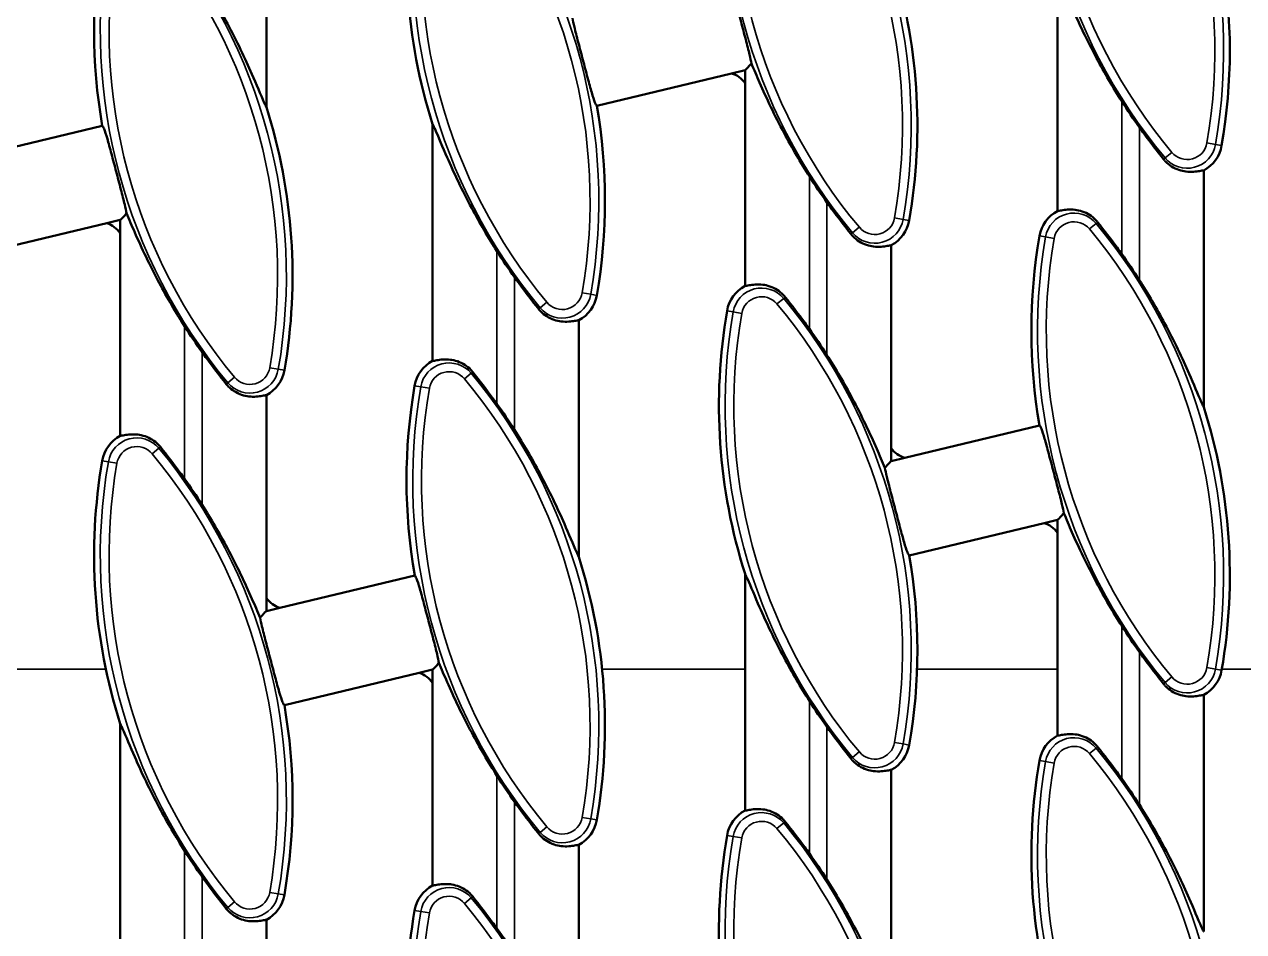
# Model space of a CAD drawing. Header units: millimetres. Extents: x 0 to 4362, y -130 to 2100.
# Drawn here: x 2596.8 to 2736.2, y 732.4 to 836.2 of the extents above; entities that cross this region are included whole.
import ezdxf

# ---------------------------------------------------------------- set-up
doc = ezdxf.new("R2010")
doc.units = ezdxf.units.MM
doc.header["$LTSCALE"] = 5
doc.layers.add('Sichtbar (ISO)', color=7, linetype='Continuous', lineweight=50)
doc.layers.add('Sichtbar schmal (ISO)', color=7, linetype='Continuous', lineweight=35)

msp = doc.modelspace()

# ---------------------------------------------------------------- linework, layer by layer
at = {"layer": 'Sichtbar (ISO)'}
for p, q in [((2624.45, 826.73), (2624.45, 853.797)), ((2714.878, 841.929), (2714.878, 814.862)), ((2679.164, 830.977), (2677.626, 830.607)), ((2679.164, 830.977), (2679.164, 829.486)), ((2677.626, 830.607), (2662.215, 826.909)), ((2679.164, 829.486), (2679.164, 806.29)), ((2590.274, 820.908), (2605.685, 824.607)), ((2643.45, 824.786), (2643.45, 797.719)), ((2731.593, 792.444), (2731.593, 819.511)), ((2606.197, 813.465), (2590.786, 809.766)), ((2607.736, 813.834), (2606.197, 813.465)), ((2607.736, 813.834), (2607.736, 812.343)), ((2607.736, 812.343), (2607.736, 789.148)), ((2695.878, 787.744), (2695.878, 810.94)), ((2660.164, 775.301), (2660.164, 802.368)), ((2624.45, 770.601), (2624.45, 793.797)), ((2697.417, 786.623), (2712.828, 790.321)), ((2695.878, 786.254), (2695.878, 787.744)), ((2695.878, 786.254), (2697.417, 786.623)), ((2713.34, 779.179), (2697.929, 775.48)), ((2714.878, 779.548), (2713.34, 779.179)), ((2714.878, 779.548), (2714.878, 778.057)), ((2714.878, 778.057), (2714.878, 754.862)), ((2625.988, 769.48), (2641.399, 773.179)), ((2679.164, 773.358), (2679.164, 746.29)), ((2624.45, 769.111), (2624.45, 770.601)), ((2624.45, 769.111), (2625.988, 769.48)), ((2643.45, 762.405), (2641.912, 762.036)), ((2643.45, 762.405), (2643.45, 760.915)), ((2641.912, 762.036), (2626.501, 758.337)), ((2643.45, 760.915), (2643.45, 737.719)), ((2731.593, 732.444), (2731.593, 759.511)), ((2607.736, 756.215), (2607.736, 729.148)), ((2695.878, 723.873), (2695.878, 750.94)), ((2660.164, 715.301), (2660.164, 742.368)), ((2624.45, 706.73), (2624.45, 733.797))]:
    msp.add_line(p, q, dxfattribs=at)
for centre, radius, start, end in [((2704.033, 844.038), 63.568, 170.18516, 197.6286), ((2668.319, 835.466), 63.568, 170.18516, 189.83578), ((2635.296, 824.621), 63.568, 350.18516, 17.6286), ((2671.01, 833.193), 63.568, 350.18516, 9.83578), ((2563.867, 807.478), 63.568, 350.18516, 17.6286), ((2599.581, 816.05), 63.568, 350.18516, 9.83578), ((2775.461, 861.18), 63.043, 212.39092, 215.6676), ((2729.706, 823.038), 4, 298.14254, 350.18516), ((2739.747, 852.609), 63.043, 212.39092, 215.6676), ((2716.765, 811.335), 4, 118.14254, 170.18516), ((2693.992, 814.467), 4, 298.14254, 350.18516), ((2775.461, 801.18), 63.568, 170.18516, 189.83578), ((2704.033, 844.038), 63.043, 212.39092, 215.6676), ((2671.01, 773.193), 63.043, 32.39092, 35.6676), ((2681.051, 802.763), 4, 118.14254, 170.18516), ((2658.278, 805.896), 4, 298.14254, 350.18516), ((2739.747, 792.609), 63.568, 170.18516, 197.6286), ((2668.319, 835.466), 63.043, 212.39092, 215.6676), ((2635.296, 764.621), 63.043, 32.39092, 35.6676), ((2645.337, 794.192), 4, 118.14254, 170.18516), ((2622.563, 797.324), 4, 298.14254, 350.18516), ((2704.033, 784.038), 63.568, 170.18516, 189.83578), ((2599.581, 756.05), 63.043, 32.39092, 35.6676), ((2671.01, 773.193), 63.568, 350.18516, 17.6286), ((2609.622, 785.62), 4, 118.14254, 170.18516), ((2668.319, 775.466), 63.568, 170.18516, 197.6286), ((2563.867, 747.478), 63.043, 32.39092, 35.6676), ((2599.581, 756.05), 63.568, 350.18516, 17.6286), ((2635.296, 764.621), 63.568, 350.18516, 9.83578), ((2775.461, 801.18), 63.043, 212.39092, 215.6676), ((2729.706, 763.038), 4, 298.14254, 350.18516), ((2563.867, 747.478), 63.568, 350.18516, 9.83578), ((2739.747, 792.609), 63.043, 212.39092, 215.6676), ((2716.765, 751.335), 4, 118.14254, 170.18516), ((2693.992, 754.467), 4, 298.14254, 350.18516), ((2775.461, 741.18), 63.568, 170.18516, 197.6286), ((2704.033, 784.038), 63.043, 212.39092, 215.6676), ((2671.01, 713.193), 63.043, 32.39092, 35.6676), ((2681.051, 742.763), 4, 118.14254, 170.18516), ((2658.278, 745.896), 4, 298.14254, 350.18516), ((2739.747, 732.609), 63.568, 170.18516, 197.6286), ((2668.319, 775.466), 63.043, 212.39092, 215.6676), ((2635.296, 704.621), 63.043, 32.39092, 35.6676), ((2645.337, 734.192), 4, 118.14254, 170.18516), ((2622.563, 737.324), 4, 298.14254, 350.18516), ((2704.033, 724.038), 63.568, 170.18516, 197.6286), ((2599.581, 696.05), 63.043, 32.39092, 35.6676)]:
    msp.add_arc(centre, radius, start, end, dxfattribs=at)
for centre, major_axis in [((2676.713, 827.74), (1.864, 2.364)), ((2605.284, 810.597), (1.864, 2.364)), ((2698.33, 789.49), (-1.864, -2.364)), ((2712.427, 776.311), (1.864, 2.364)), ((2626.902, 772.347), (-1.864, -2.364)), ((2640.998, 759.169), (1.864, 2.364))]:
    msp.add_ellipse(centre, major_axis=major_axis, ratio=0.9964365, start_param=5.9978889, end_param=6.643578, dxfattribs=at)
for points, knots in [([(2722.227, 827.409), (2721.237, 828.969), (2720.247, 830.656), (2718.268, 834.351), (2717.313, 836.365), (2716.045, 839.251), (2715.515, 840.548), (2715.067, 841.555), (2714.977, 841.748), (2714.896, 841.898), (2714.887, 841.914), (2714.878, 841.929)], [5.0571531, 5.0571531, 5.0571531, 5.0571531, 5.5983494, 5.5983494, 6.239433, 6.239433, 6.6427143, 6.6427143, 6.7428645, 6.7428645, 6.7559465, 6.7559465, 6.7559465, 6.7559465]), ([(2617.101, 841.25), (2618.091, 839.69), (2619.081, 838.003), (2621.061, 834.308), (2622.016, 832.294), (2623.283, 829.408), (2623.814, 828.111), (2624.261, 827.104), (2624.351, 826.911), (2624.432, 826.761), (2624.441, 826.745), (2624.45, 826.73)], [5.0571531, 5.0571531, 5.0571531, 5.0571531, 5.5983494, 5.5983494, 6.239433, 6.239433, 6.6427143, 6.6427143, 6.7428645, 6.7428645, 6.7559465, 6.7559465, 6.7559465, 6.7559465]), ([(2677.113, 841.75), (2677.168, 841.712), (2677.239, 841.59), (2677.429, 841.121), (2677.559, 840.717), (2677.832, 839.781), (2677.994, 839.187), (2678.342, 837.883), (2678.528, 837.174), (2678.879, 835.845), (2679.067, 835.136), (2679.408, 833.828), (2679.561, 833.23), (2679.765, 832.367), (2679.841, 832.018), (2679.885, 831.75)], [1.7192522, 1.7192522, 1.7192522, 1.7192522, 1.8793137, 1.8793137, 2.0858771, 2.0858771, 2.2920372, 2.2920372, 2.4981973, 2.4981973, 2.7044361, 2.7044361, 2.910675, 2.910675, 3.0785664, 3.0785664, 3.0785664, 3.0785664]), ([(2662.215, 826.909), (2662.16, 826.947), (2662.09, 827.069), (2661.899, 827.538), (2661.77, 827.942), (2661.497, 828.878), (2661.335, 829.472), (2660.987, 830.776), (2660.8, 831.484), (2660.449, 832.814), (2660.262, 833.523), (2659.92, 834.831), (2659.768, 835.429), (2659.563, 836.292), (2659.488, 836.641), (2659.443, 836.909)], [0.0465019, 0.0465019, 0.0465019, 0.0465019, 0.2065634, 0.2065634, 0.4131269, 0.4131269, 0.619287, 0.619287, 0.825447, 0.825447, 1.0316859, 1.0316859, 1.2379247, 1.2379247, 1.4058161, 1.4058161, 1.4058161, 1.4058161]), ([(2679.885, 831.75), (2679.861, 831.72), (2679.837, 831.691), (2679.582, 831.381), (2679.367, 831.143), (2679.202, 831.005), (2679.182, 830.989), (2679.164, 830.977)], [0.7002353, 0.7002353, 0.7002353, 0.7002353, 0.71793965, 0.71793965, 0.89397869, 0.89397869, 0.92025014, 0.92025014, 0.92025014, 0.92025014]), ([(2686.513, 818.837), (2685.523, 820.397), (2684.533, 822.085), (2682.553, 825.78), (2681.599, 827.793), (2680.508, 830.278), (2680.175, 831.063), (2679.885, 831.75)], [5.0571531, 5.0571531, 5.0571531, 5.0571531, 5.5983494, 5.5983494, 6.239433, 6.239433, 6.4973987, 6.4973987, 6.4973987, 6.4973987]), ([(2605.685, 824.607), (2605.74, 824.569), (2605.81, 824.447), (2606.001, 823.978), (2606.13, 823.574), (2606.403, 822.638), (2606.565, 822.044), (2606.913, 820.74), (2607.1, 820.032), (2607.451, 818.702), (2607.638, 817.993), (2607.979, 816.685), (2608.132, 816.087), (2608.337, 815.224), (2608.412, 814.875), (2608.456, 814.607)], [1.7192522, 1.7192522, 1.7192522, 1.7192522, 1.8793137, 1.8793137, 2.0858771, 2.0858771, 2.2920372, 2.2920372, 2.4981973, 2.4981973, 2.7044361, 2.7044361, 2.910675, 2.910675, 3.0785664, 3.0785664, 3.0785664, 3.0785664]), ([(2650.798, 810.266), (2649.809, 811.826), (2648.819, 813.513), (2646.839, 817.208), (2645.884, 819.222), (2644.617, 822.108), (2644.086, 823.405), (2643.639, 824.412), (2643.549, 824.605), (2643.468, 824.755), (2643.459, 824.771), (2643.45, 824.786)], [5.0571531, 5.0571531, 5.0571531, 5.0571531, 5.5983494, 5.5983494, 6.239433, 6.239433, 6.6427143, 6.6427143, 6.7428645, 6.7428645, 6.7559465, 6.7559465, 6.7559465, 6.7559465]), ([(2727.002, 820.784), (2726.235, 821.744), (2725.469, 822.744), (2724.596, 823.934), (2724.421, 824.176), (2724.244, 824.421)], [1.09829535, 1.09829535, 1.09829535, 1.09829535, 1.45268918, 1.45268918, 1.54121651, 1.54121651, 1.54121651, 1.54121651]), ([(2731.593, 819.511), (2731.488, 819.506), (2731.327, 819.473), (2730.737, 819.369), (2730.192, 819.293), (2729.326, 819.403), (2729.046, 819.46), (2728.473, 819.655), (2728.179, 819.794), (2727.688, 820.108), (2727.447, 820.299), (2727.15, 820.606), (2727.074, 820.693), (2727.002, 820.784)], [2.82851537, 2.82851537, 2.82851537, 2.82851537, 2.9796104, 2.9796104, 3.24690309, 3.24690309, 3.34987153, 3.34987153, 3.45283997, 3.45283997, 3.54324006, 3.54324006, 3.57659228, 3.57659228, 3.57659228, 3.57659228]), ([(2691.287, 812.212), (2690.521, 813.173), (2689.755, 814.173), (2688.882, 815.362), (2688.706, 815.604), (2688.53, 815.85)], [1.09829535, 1.09829535, 1.09829535, 1.09829535, 1.45268918, 1.45268918, 1.54121651, 1.54121651, 1.54121651, 1.54121651]), ([(2608.456, 814.607), (2608.432, 814.577), (2608.409, 814.548), (2608.154, 814.238), (2607.939, 814), (2607.774, 813.862), (2607.754, 813.847), (2607.736, 813.834)], [0.7002353, 0.7002353, 0.7002353, 0.7002353, 0.71793965, 0.71793965, 0.89397869, 0.89397869, 0.92025014, 0.92025014, 0.92025014, 0.92025014]), ([(2615.084, 801.694), (2614.094, 803.254), (2613.105, 804.942), (2611.125, 808.637), (2610.17, 810.651), (2609.079, 813.135), (2608.747, 813.92), (2608.456, 814.607)], [5.0571531, 5.0571531, 5.0571531, 5.0571531, 5.5983494, 5.5983494, 6.239433, 6.239433, 6.4973987, 6.4973987, 6.4973987, 6.4973987]), ([(2714.878, 814.862), (2714.983, 814.867), (2715.144, 814.9), (2715.734, 815.004), (2716.279, 815.08), (2717.146, 814.971), (2717.425, 814.913), (2717.999, 814.718), (2718.292, 814.579), (2718.783, 814.265), (2719.025, 814.075), (2719.321, 813.767), (2719.398, 813.68), (2719.47, 813.589)], [2.82851537, 2.82851537, 2.82851537, 2.82851537, 2.9796104, 2.9796104, 3.24690309, 3.24690309, 3.34987153, 3.34987153, 3.45283997, 3.45283997, 3.54324006, 3.54324006, 3.57659228, 3.57659228, 3.57659228, 3.57659228]), ([(2719.47, 813.589), (2720.236, 812.629), (2721.002, 811.629), (2721.875, 810.439), (2722.051, 810.198), (2722.227, 809.952)], [1.09829535, 1.09829535, 1.09829535, 1.09829535, 1.45268918, 1.45268918, 1.54121651, 1.54121651, 1.54121651, 1.54121651]), ([(2695.878, 810.94), (2695.774, 810.935), (2695.613, 810.902), (2695.023, 810.798), (2694.478, 810.722), (2693.611, 810.831), (2693.332, 810.889), (2692.758, 811.084), (2692.465, 811.223), (2691.974, 811.536), (2691.732, 811.727), (2691.436, 812.035), (2691.359, 812.122), (2691.287, 812.212)], [2.82851537, 2.82851537, 2.82851537, 2.82851537, 2.9796104, 2.9796104, 3.24690309, 3.24690309, 3.34987153, 3.34987153, 3.45283997, 3.45283997, 3.54324006, 3.54324006, 3.57659228, 3.57659228, 3.57659228, 3.57659228]), ([(2655.573, 803.641), (2654.807, 804.601), (2654.04, 805.602), (2653.168, 806.791), (2652.992, 807.033), (2652.816, 807.278)], [1.09829535, 1.09829535, 1.09829535, 1.09829535, 1.45268918, 1.45268918, 1.54121651, 1.54121651, 1.54121651, 1.54121651]), ([(2679.164, 806.29), (2679.269, 806.295), (2679.43, 806.328), (2680.02, 806.432), (2680.565, 806.508), (2681.431, 806.399), (2681.711, 806.342), (2682.284, 806.147), (2682.578, 806.007), (2683.069, 805.694), (2683.31, 805.503), (2683.607, 805.196), (2683.683, 805.108), (2683.755, 805.018)], [2.82851537, 2.82851537, 2.82851537, 2.82851537, 2.9796104, 2.9796104, 3.24690309, 3.24690309, 3.34987153, 3.34987153, 3.45283997, 3.45283997, 3.54324006, 3.54324006, 3.57659228, 3.57659228, 3.57659228, 3.57659228]), ([(2724.244, 806.965), (2725.234, 805.405), (2726.224, 803.717), (2728.204, 800.022), (2729.158, 798.008), (2730.426, 795.122), (2730.957, 793.825), (2731.404, 792.818), (2731.494, 792.625), (2731.575, 792.475), (2731.584, 792.459), (2731.593, 792.444)], [5.0571531, 5.0571531, 5.0571531, 5.0571531, 5.5983494, 5.5983494, 6.239433, 6.239433, 6.6427143, 6.6427143, 6.7428645, 6.7428645, 6.7559465, 6.7559465, 6.7559465, 6.7559465]), ([(2683.755, 805.018), (2684.522, 804.057), (2685.288, 803.057), (2686.161, 801.868), (2686.336, 801.626), (2686.513, 801.381)], [1.09829535, 1.09829535, 1.09829535, 1.09829535, 1.45268918, 1.45268918, 1.54121651, 1.54121651, 1.54121651, 1.54121651]), ([(2660.164, 802.368), (2660.06, 802.363), (2659.899, 802.331), (2659.309, 802.227), (2658.763, 802.15), (2657.897, 802.26), (2657.618, 802.317), (2657.044, 802.512), (2656.751, 802.651), (2656.26, 802.965), (2656.018, 803.156), (2655.722, 803.463), (2655.645, 803.551), (2655.573, 803.641)], [2.82851537, 2.82851537, 2.82851537, 2.82851537, 2.9796104, 2.9796104, 3.24690309, 3.24690309, 3.34987153, 3.34987153, 3.45283997, 3.45283997, 3.54324006, 3.54324006, 3.57659228, 3.57659228, 3.57659228, 3.57659228]), ([(2619.859, 795.07), (2619.093, 796.03), (2618.326, 797.03), (2617.453, 798.219), (2617.278, 798.461), (2617.101, 798.707)], [1.09829535, 1.09829535, 1.09829535, 1.09829535, 1.45268918, 1.45268918, 1.54121651, 1.54121651, 1.54121651, 1.54121651]), ([(2643.45, 797.719), (2643.555, 797.724), (2643.716, 797.757), (2644.305, 797.861), (2644.851, 797.937), (2645.717, 797.828), (2645.997, 797.77), (2646.57, 797.575), (2646.863, 797.436), (2647.355, 797.123), (2647.596, 796.932), (2647.892, 796.624), (2647.969, 796.537), (2648.041, 796.446)], [2.82851537, 2.82851537, 2.82851537, 2.82851537, 2.9796104, 2.9796104, 3.24690309, 3.24690309, 3.34987153, 3.34987153, 3.45283997, 3.45283997, 3.54324006, 3.54324006, 3.57659228, 3.57659228, 3.57659228, 3.57659228]), ([(2688.53, 798.393), (2689.52, 796.833), (2690.51, 795.146), (2692.489, 791.45), (2693.444, 789.437), (2694.535, 786.952), (2694.868, 786.167), (2695.158, 785.48)], [5.0571531, 5.0571531, 5.0571531, 5.0571531, 5.5983494, 5.5983494, 6.239433, 6.239433, 6.4973987, 6.4973987, 6.4973987, 6.4973987]), ([(2648.041, 796.446), (2648.807, 795.486), (2649.574, 794.486), (2650.447, 793.297), (2650.622, 793.055), (2650.798, 792.809)], [1.09829535, 1.09829535, 1.09829535, 1.09829535, 1.45268918, 1.45268918, 1.54121651, 1.54121651, 1.54121651, 1.54121651]), ([(2624.45, 793.797), (2624.345, 793.792), (2624.184, 793.759), (2623.595, 793.655), (2623.049, 793.579), (2622.183, 793.688), (2621.903, 793.746), (2621.33, 793.941), (2621.036, 794.08), (2620.545, 794.393), (2620.304, 794.584), (2620.007, 794.892), (2619.931, 794.979), (2619.859, 795.07)], [2.82851537, 2.82851537, 2.82851537, 2.82851537, 2.9796104, 2.9796104, 3.24690309, 3.24690309, 3.34987153, 3.34987153, 3.45283997, 3.45283997, 3.54324006, 3.54324006, 3.57659228, 3.57659228, 3.57659228, 3.57659228]), ([(2712.828, 790.321), (2712.883, 790.284), (2712.953, 790.161), (2713.144, 789.693), (2713.273, 789.289), (2713.546, 788.352), (2713.708, 787.758), (2714.056, 786.455), (2714.243, 785.746), (2714.593, 784.417), (2714.781, 783.707), (2715.122, 782.4), (2715.275, 781.801), (2715.479, 780.938), (2715.555, 780.589), (2715.599, 780.321)], [1.7192522, 1.7192522, 1.7192522, 1.7192522, 1.8793137, 1.8793137, 2.0858771, 2.0858771, 2.2920372, 2.2920372, 2.4981973, 2.4981973, 2.7044361, 2.7044361, 2.910675, 2.910675, 3.0785664, 3.0785664, 3.0785664, 3.0785664]), ([(2607.736, 789.148), (2607.84, 789.153), (2608.001, 789.185), (2608.591, 789.289), (2609.137, 789.366), (2610.003, 789.256), (2610.282, 789.199), (2610.856, 789.004), (2611.149, 788.865), (2611.64, 788.551), (2611.882, 788.36), (2612.178, 788.053), (2612.255, 787.965), (2612.327, 787.875)], [2.82851537, 2.82851537, 2.82851537, 2.82851537, 2.9796104, 2.9796104, 3.24690309, 3.24690309, 3.34987153, 3.34987153, 3.45283997, 3.45283997, 3.54324006, 3.54324006, 3.57659228, 3.57659228, 3.57659228, 3.57659228]), ([(2652.816, 789.822), (2653.805, 788.262), (2654.795, 786.574), (2656.775, 782.879), (2657.73, 780.865), (2658.997, 777.979), (2659.528, 776.682), (2659.976, 775.675), (2660.065, 775.482), (2660.146, 775.333), (2660.155, 775.316), (2660.164, 775.301)], [5.0571531, 5.0571531, 5.0571531, 5.0571531, 5.5983494, 5.5983494, 6.239433, 6.239433, 6.6427143, 6.6427143, 6.7428645, 6.7428645, 6.7559465, 6.7559465, 6.7559465, 6.7559465]), ([(2612.327, 787.875), (2613.093, 786.915), (2613.86, 785.914), (2614.732, 784.725), (2614.908, 784.483), (2615.084, 784.238)], [1.09829535, 1.09829535, 1.09829535, 1.09829535, 1.45268918, 1.45268918, 1.54121651, 1.54121651, 1.54121651, 1.54121651]), ([(2695.158, 785.48), (2695.208, 785.543), (2695.258, 785.603), (2695.463, 785.849), (2695.603, 786.003), (2695.778, 786.174), (2695.833, 786.222), (2695.878, 786.254)], [2.43795424, 2.43795424, 2.43795424, 2.43795424, 2.47356168, 2.47356168, 2.59214538, 2.59214538, 2.65998112, 2.65998112, 2.65998112, 2.65998112]), ([(2697.929, 775.48), (2697.874, 775.518), (2697.804, 775.64), (2697.613, 776.109), (2697.484, 776.513), (2697.211, 777.449), (2697.049, 778.044), (2696.701, 779.347), (2696.514, 780.056), (2696.164, 781.385), (2695.976, 782.094), (2695.635, 783.402), (2695.482, 784.001), (2695.278, 784.863), (2695.202, 785.213), (2695.158, 785.48)], [0.0465019, 0.0465019, 0.0465019, 0.0465019, 0.2065634, 0.2065634, 0.4131269, 0.4131269, 0.619287, 0.619287, 0.825447, 0.825447, 1.0316859, 1.0316859, 1.2379247, 1.2379247, 1.4058161, 1.4058161, 1.4058161, 1.4058161]), ([(2617.101, 781.25), (2618.091, 779.69), (2619.081, 778.003), (2621.061, 774.308), (2622.016, 772.294), (2623.107, 769.809), (2623.439, 769.024), (2623.729, 768.337)], [5.0571531, 5.0571531, 5.0571531, 5.0571531, 5.5983494, 5.5983494, 6.239433, 6.239433, 6.4973987, 6.4973987, 6.4973987, 6.4973987]), ([(2715.599, 780.321), (2715.575, 780.292), (2715.552, 780.262), (2715.297, 779.952), (2715.081, 779.714), (2714.917, 779.576), (2714.897, 779.561), (2714.878, 779.548)], [0.7002353, 0.7002353, 0.7002353, 0.7002353, 0.71793965, 0.71793965, 0.89397869, 0.89397869, 0.92025014, 0.92025014, 0.92025014, 0.92025014]), ([(2722.227, 767.409), (2721.237, 768.969), (2720.247, 770.656), (2718.268, 774.351), (2717.313, 776.365), (2716.222, 778.849), (2715.889, 779.634), (2715.599, 780.321)], [5.0571531, 5.0571531, 5.0571531, 5.0571531, 5.5983494, 5.5983494, 6.239433, 6.239433, 6.4973987, 6.4973987, 6.4973987, 6.4973987]), ([(2641.399, 773.179), (2641.454, 773.141), (2641.524, 773.018), (2641.715, 772.55), (2641.844, 772.146), (2642.117, 771.209), (2642.279, 770.615), (2642.627, 769.312), (2642.814, 768.603), (2643.165, 767.274), (2643.352, 766.564), (2643.694, 765.257), (2643.847, 764.658), (2644.051, 763.796), (2644.126, 763.446), (2644.171, 763.178)], [1.7192522, 1.7192522, 1.7192522, 1.7192522, 1.8793137, 1.8793137, 2.0858771, 2.0858771, 2.2920372, 2.2920372, 2.4981973, 2.4981973, 2.7044361, 2.7044361, 2.910675, 2.910675, 3.0785664, 3.0785664, 3.0785664, 3.0785664]), ([(2686.513, 758.837), (2685.523, 760.397), (2684.533, 762.085), (2682.553, 765.78), (2681.599, 767.793), (2680.331, 770.68), (2679.8, 771.977), (2679.353, 772.984), (2679.263, 773.177), (2679.182, 773.326), (2679.173, 773.342), (2679.164, 773.358)], [5.0571531, 5.0571531, 5.0571531, 5.0571531, 5.5983494, 5.5983494, 6.239433, 6.239433, 6.6427143, 6.6427143, 6.7428645, 6.7428645, 6.7559465, 6.7559465, 6.7559465, 6.7559465]), ([(2623.729, 768.337), (2623.78, 768.4), (2623.829, 768.46), (2624.035, 768.706), (2624.174, 768.86), (2624.35, 769.032), (2624.405, 769.079), (2624.45, 769.111)], [2.43795424, 2.43795424, 2.43795424, 2.43795424, 2.47356168, 2.47356168, 2.59214538, 2.59214538, 2.65998112, 2.65998112, 2.65998112, 2.65998112]), ([(2626.501, 758.337), (2626.446, 758.375), (2626.375, 758.498), (2626.185, 758.966), (2626.055, 759.37), (2625.782, 760.307), (2625.62, 760.901), (2625.272, 762.204), (2625.086, 762.913), (2624.735, 764.242), (2624.547, 764.952), (2624.206, 766.259), (2624.053, 766.858), (2623.849, 767.72), (2623.774, 768.07), (2623.729, 768.337)], [0.0465019, 0.0465019, 0.0465019, 0.0465019, 0.2065634, 0.2065634, 0.4131269, 0.4131269, 0.619287, 0.619287, 0.825447, 0.825447, 1.0316859, 1.0316859, 1.2379247, 1.2379247, 1.4058161, 1.4058161, 1.4058161, 1.4058161]), ([(2727.002, 760.784), (2726.235, 761.744), (2725.469, 762.744), (2724.596, 763.934), (2724.421, 764.176), (2724.244, 764.421)], [1.09829535, 1.09829535, 1.09829535, 1.09829535, 1.45268918, 1.45268918, 1.54121651, 1.54121651, 1.54121651, 1.54121651]), ([(2644.171, 763.178), (2644.147, 763.149), (2644.123, 763.12), (2643.868, 762.81), (2643.653, 762.571), (2643.488, 762.433), (2643.468, 762.418), (2643.45, 762.405)], [0.7002353, 0.7002353, 0.7002353, 0.7002353, 0.71793965, 0.71793965, 0.89397869, 0.89397869, 0.92025014, 0.92025014, 0.92025014, 0.92025014]), ([(2650.798, 750.266), (2649.809, 751.826), (2648.819, 753.513), (2646.839, 757.208), (2645.884, 759.222), (2644.793, 761.707), (2644.461, 762.491), (2644.171, 763.178)], [5.0571531, 5.0571531, 5.0571531, 5.0571531, 5.5983494, 5.5983494, 6.239433, 6.239433, 6.4973987, 6.4973987, 6.4973987, 6.4973987]), ([(2731.593, 759.511), (2731.488, 759.506), (2731.327, 759.473), (2730.737, 759.369), (2730.192, 759.293), (2729.326, 759.403), (2729.046, 759.46), (2728.473, 759.655), (2728.179, 759.794), (2727.688, 760.108), (2727.447, 760.299), (2727.15, 760.606), (2727.074, 760.693), (2727.002, 760.784)], [2.82851537, 2.82851537, 2.82851537, 2.82851537, 2.9796104, 2.9796104, 3.24690309, 3.24690309, 3.34987153, 3.34987153, 3.45283997, 3.45283997, 3.54324006, 3.54324006, 3.57659228, 3.57659228, 3.57659228, 3.57659228]), ([(2615.084, 741.694), (2614.094, 743.254), (2613.105, 744.942), (2611.125, 748.637), (2610.17, 750.651), (2608.903, 753.537), (2608.372, 754.834), (2607.924, 755.841), (2607.835, 756.034), (2607.753, 756.183), (2607.744, 756.2), (2607.736, 756.215)], [5.0571531, 5.0571531, 5.0571531, 5.0571531, 5.5983494, 5.5983494, 6.239433, 6.239433, 6.6427143, 6.6427143, 6.7428645, 6.7428645, 6.7559465, 6.7559465, 6.7559465, 6.7559465]), ([(2691.287, 752.212), (2690.521, 753.173), (2689.755, 754.173), (2688.882, 755.362), (2688.706, 755.604), (2688.53, 755.85)], [1.09829535, 1.09829535, 1.09829535, 1.09829535, 1.45268918, 1.45268918, 1.54121651, 1.54121651, 1.54121651, 1.54121651]), ([(2714.878, 754.862), (2714.983, 754.867), (2715.144, 754.9), (2715.734, 755.004), (2716.279, 755.08), (2717.146, 754.971), (2717.425, 754.913), (2717.999, 754.718), (2718.292, 754.579), (2718.783, 754.265), (2719.025, 754.075), (2719.321, 753.767), (2719.398, 753.68), (2719.47, 753.589)], [2.82851537, 2.82851537, 2.82851537, 2.82851537, 2.9796104, 2.9796104, 3.24690309, 3.24690309, 3.34987153, 3.34987153, 3.45283997, 3.45283997, 3.54324006, 3.54324006, 3.57659228, 3.57659228, 3.57659228, 3.57659228]), ([(2719.47, 753.589), (2720.236, 752.629), (2721.002, 751.629), (2721.875, 750.439), (2722.051, 750.198), (2722.227, 749.952)], [1.09829535, 1.09829535, 1.09829535, 1.09829535, 1.45268918, 1.45268918, 1.54121651, 1.54121651, 1.54121651, 1.54121651]), ([(2695.878, 750.94), (2695.774, 750.935), (2695.613, 750.902), (2695.023, 750.798), (2694.478, 750.722), (2693.611, 750.831), (2693.332, 750.889), (2692.758, 751.084), (2692.465, 751.223), (2691.974, 751.536), (2691.732, 751.727), (2691.436, 752.035), (2691.359, 752.122), (2691.287, 752.212)], [2.82851537, 2.82851537, 2.82851537, 2.82851537, 2.9796104, 2.9796104, 3.24690309, 3.24690309, 3.34987153, 3.34987153, 3.45283997, 3.45283997, 3.54324006, 3.54324006, 3.57659228, 3.57659228, 3.57659228, 3.57659228]), ([(2655.573, 743.641), (2654.807, 744.601), (2654.04, 745.602), (2653.168, 746.791), (2652.992, 747.033), (2652.816, 747.278)], [1.09829535, 1.09829535, 1.09829535, 1.09829535, 1.45268918, 1.45268918, 1.54121651, 1.54121651, 1.54121651, 1.54121651]), ([(2679.164, 746.29), (2679.269, 746.295), (2679.43, 746.328), (2680.02, 746.432), (2680.565, 746.508), (2681.431, 746.399), (2681.711, 746.342), (2682.284, 746.147), (2682.578, 746.007), (2683.069, 745.694), (2683.31, 745.503), (2683.607, 745.196), (2683.683, 745.108), (2683.755, 745.018)], [2.82851537, 2.82851537, 2.82851537, 2.82851537, 2.9796104, 2.9796104, 3.24690309, 3.24690309, 3.34987153, 3.34987153, 3.45283997, 3.45283997, 3.54324006, 3.54324006, 3.57659228, 3.57659228, 3.57659228, 3.57659228]), ([(2724.244, 746.965), (2725.234, 745.405), (2726.224, 743.717), (2728.204, 740.022), (2729.158, 738.008), (2730.426, 735.122), (2730.957, 733.825), (2731.404, 732.818), (2731.494, 732.625), (2731.575, 732.475), (2731.584, 732.459), (2731.593, 732.444)], [5.0571531, 5.0571531, 5.0571531, 5.0571531, 5.5983494, 5.5983494, 6.239433, 6.239433, 6.6427143, 6.6427143, 6.7428645, 6.7428645, 6.7559465, 6.7559465, 6.7559465, 6.7559465]), ([(2683.755, 745.018), (2684.522, 744.057), (2685.288, 743.057), (2686.161, 741.868), (2686.336, 741.626), (2686.513, 741.381)], [1.09829535, 1.09829535, 1.09829535, 1.09829535, 1.45268918, 1.45268918, 1.54121651, 1.54121651, 1.54121651, 1.54121651]), ([(2660.164, 742.368), (2660.06, 742.363), (2659.899, 742.331), (2659.309, 742.227), (2658.763, 742.15), (2657.897, 742.26), (2657.618, 742.317), (2657.044, 742.512), (2656.751, 742.651), (2656.26, 742.965), (2656.018, 743.156), (2655.722, 743.463), (2655.645, 743.551), (2655.573, 743.641)], [2.82851537, 2.82851537, 2.82851537, 2.82851537, 2.9796104, 2.9796104, 3.24690309, 3.24690309, 3.34987153, 3.34987153, 3.45283997, 3.45283997, 3.54324006, 3.54324006, 3.57659228, 3.57659228, 3.57659228, 3.57659228]), ([(2619.859, 735.07), (2619.093, 736.03), (2618.326, 737.03), (2617.453, 738.219), (2617.278, 738.461), (2617.101, 738.707)], [1.09829535, 1.09829535, 1.09829535, 1.09829535, 1.45268918, 1.45268918, 1.54121651, 1.54121651, 1.54121651, 1.54121651]), ([(2643.45, 737.719), (2643.555, 737.724), (2643.716, 737.757), (2644.305, 737.861), (2644.851, 737.937), (2645.717, 737.828), (2645.997, 737.77), (2646.57, 737.575), (2646.863, 737.436), (2647.355, 737.123), (2647.596, 736.932), (2647.892, 736.624), (2647.969, 736.537), (2648.041, 736.446)], [2.82851537, 2.82851537, 2.82851537, 2.82851537, 2.9796104, 2.9796104, 3.24690309, 3.24690309, 3.34987153, 3.34987153, 3.45283997, 3.45283997, 3.54324006, 3.54324006, 3.57659228, 3.57659228, 3.57659228, 3.57659228]), ([(2688.53, 738.393), (2689.52, 736.833), (2690.51, 735.146), (2692.489, 731.45), (2693.444, 729.437), (2694.712, 726.551), (2695.242, 725.254), (2695.69, 724.247), (2695.78, 724.053), (2695.861, 723.904), (2695.87, 723.888), (2695.878, 723.873)], [5.0571531, 5.0571531, 5.0571531, 5.0571531, 5.5983494, 5.5983494, 6.239433, 6.239433, 6.6427143, 6.6427143, 6.7428645, 6.7428645, 6.7559465, 6.7559465, 6.7559465, 6.7559465]), ([(2648.041, 736.446), (2648.807, 735.486), (2649.574, 734.486), (2650.447, 733.297), (2650.622, 733.055), (2650.798, 732.809)], [1.09829535, 1.09829535, 1.09829535, 1.09829535, 1.45268918, 1.45268918, 1.54121651, 1.54121651, 1.54121651, 1.54121651]), ([(2624.45, 733.797), (2624.345, 733.792), (2624.184, 733.759), (2623.595, 733.655), (2623.049, 733.579), (2622.183, 733.688), (2621.903, 733.746), (2621.33, 733.941), (2621.036, 734.08), (2620.545, 734.393), (2620.304, 734.584), (2620.007, 734.892), (2619.931, 734.979), (2619.859, 735.07)], [2.82851537, 2.82851537, 2.82851537, 2.82851537, 2.9796104, 2.9796104, 3.24690309, 3.24690309, 3.34987153, 3.34987153, 3.45283997, 3.45283997, 3.54324006, 3.54324006, 3.57659228, 3.57659228, 3.57659228, 3.57659228])]:
    msp.add_open_spline(points, degree=3, knots=knots, dxfattribs=at)
at = {"layer": 'Sichtbar schmal (ISO)'}
for p, q in [((2722.227, 809.952), (2722.227, 827.409)), ((2724.244, 824.421), (2724.244, 806.965)), ((2731.969, 822.647), (2732.95, 822.477)), ((2733.648, 822.357), (2732.95, 822.477)), ((2727.002, 820.784), (2727.177, 820.93)), ((2727.942, 821.568), (2727.177, 820.93)), ((2686.513, 801.381), (2686.513, 818.837)), ((2688.53, 815.85), (2688.53, 798.393)), ((2696.254, 814.076), (2697.236, 813.906)), ((2692.228, 812.997), (2691.463, 812.359)), ((2697.933, 813.785), (2697.236, 813.906)), ((2719.294, 813.443), (2718.529, 812.805)), ((2719.47, 813.589), (2719.294, 813.443)), ((2691.287, 812.212), (2691.463, 812.359)), ((2712.824, 812.017), (2713.521, 811.896)), ((2713.521, 811.896), (2714.503, 811.726)), ((2650.798, 792.809), (2650.798, 810.266)), ((2652.816, 807.278), (2652.816, 789.822)), ((2656.514, 804.425), (2655.749, 803.787)), ((2660.54, 805.504), (2661.522, 805.334)), ((2662.219, 805.214), (2661.522, 805.334)), ((2683.58, 804.871), (2682.815, 804.234)), ((2683.755, 805.018), (2683.58, 804.871)), ((2655.573, 803.641), (2655.749, 803.787)), ((2677.109, 803.445), (2677.807, 803.325)), ((2677.807, 803.325), (2678.788, 803.155)), ((2615.084, 784.238), (2615.084, 801.694)), ((2617.101, 798.707), (2617.101, 781.25)), ((2620.799, 795.854), (2620.034, 795.216)), ((2624.826, 796.933), (2625.808, 796.763)), ((2626.505, 796.642), (2625.808, 796.763)), ((2647.866, 796.3), (2647.1, 795.662)), ((2648.041, 796.446), (2647.866, 796.3)), ((2619.859, 795.07), (2620.034, 795.216)), ((2641.395, 794.874), (2642.092, 794.753)), ((2642.092, 794.753), (2643.074, 794.583)), ((2612.151, 787.729), (2611.386, 787.091)), ((2612.327, 787.875), (2612.151, 787.729)), ((2605.681, 786.302), (2606.378, 786.182)), ((2606.378, 786.182), (2607.36, 786.012)), ((2722.227, 749.952), (2722.227, 767.409)), ((2724.244, 764.421), (2724.244, 746.965)), ((2606.092, 762.473), (2588.736, 762.473)), ((2679.164, 762.473), (2662.824, 762.473)), ((2714.878, 762.473), (2698.827, 762.473)), ((2731.969, 762.647), (2732.95, 762.477)), ((2733.648, 762.357), (2732.95, 762.477)), ((2749.412, 762.473), (2733.668, 762.473)), ((2727.942, 761.568), (2727.177, 760.93)), ((2727.002, 760.784), (2727.177, 760.93)), ((2686.513, 741.381), (2686.513, 758.837)), ((2688.53, 755.85), (2688.53, 738.393)), ((2696.254, 754.076), (2697.236, 753.906)), ((2692.228, 752.997), (2691.463, 752.359)), ((2697.933, 753.785), (2697.236, 753.906)), ((2719.294, 753.443), (2718.529, 752.805)), ((2719.47, 753.589), (2719.294, 753.443)), ((2691.287, 752.212), (2691.463, 752.359)), ((2712.824, 752.017), (2713.521, 751.896)), ((2713.521, 751.896), (2714.503, 751.726)), ((2650.798, 732.809), (2650.798, 750.266)), ((2652.816, 747.278), (2652.816, 729.822)), ((2656.514, 744.425), (2655.749, 743.787)), ((2660.54, 745.504), (2661.522, 745.334)), ((2662.219, 745.214), (2661.522, 745.334)), ((2683.58, 744.871), (2682.815, 744.234)), ((2683.755, 745.018), (2683.58, 744.871)), ((2655.573, 743.641), (2655.749, 743.787)), ((2677.109, 743.445), (2677.807, 743.325)), ((2677.807, 743.325), (2678.788, 743.155)), ((2615.084, 724.238), (2615.084, 741.694)), ((2617.101, 738.707), (2617.101, 721.25)), ((2624.826, 736.933), (2625.808, 736.763)), ((2626.505, 736.642), (2625.808, 736.763)), ((2647.866, 736.3), (2647.1, 735.662)), ((2648.041, 736.446), (2647.866, 736.3)), ((2619.859, 735.07), (2620.034, 735.216)), ((2620.799, 735.854), (2620.034, 735.216)), ((2641.395, 734.874), (2642.092, 734.753)), ((2642.092, 734.753), (2643.074, 734.583))]:
    msp.add_line(p, q, dxfattribs=at)
for centre, radius, start, end in [((2671.01, 833.193), 61.864, 350.18516, 39.81484), ((2671.01, 833.193), 62.861, 350.18516, 39.81484), ((2775.461, 861.18), 62.861, 170.18516, 219.81484), ((2775.461, 861.18), 61.864, 170.18516, 219.81484), ((2635.296, 824.621), 61.864, 350.18516, 39.81484), ((2635.296, 824.621), 62.861, 350.18516, 39.81484), ((2739.747, 852.609), 62.861, 170.18516, 219.81484), ((2739.747, 852.609), 61.864, 170.18516, 219.81484), ((2599.581, 816.05), 62.861, 350.18516, 39.81484), ((2704.033, 844.038), 62.861, 170.18516, 219.81484), ((2704.033, 844.038), 61.864, 170.18516, 219.81484), ((2599.581, 816.05), 61.864, 350.18516, 39.81484), ((2563.867, 807.478), 62.861, 350.18516, 39.81484), ((2668.319, 835.466), 62.861, 170.18516, 219.81484), ((2563.867, 807.478), 61.864, 350.18516, 39.81484), ((2668.319, 835.466), 61.864, 170.18516, 219.81484), ((2729.706, 823.038), 3.292, 219.81484, 350.18516), ((2729.706, 823.038), 2.296, 219.81484, 350.18516), ((2693.992, 814.467), 2.296, 219.81484, 350.18516), ((2716.765, 811.335), 3.292, 39.81484, 170.18516), ((2693.992, 814.467), 3.292, 219.81484, 350.18516), ((2716.765, 811.335), 2.296, 39.81484, 170.18516), ((2671.01, 773.193), 61.864, 350.18516, 39.81484), ((2671.01, 773.193), 62.861, 350.18516, 39.81484), ((2775.461, 801.18), 62.861, 170.18516, 219.81484), ((2775.461, 801.18), 61.864, 170.18516, 219.81484), ((2681.051, 802.763), 3.292, 39.81484, 170.18516), ((2658.278, 805.896), 3.292, 219.81484, 350.18516), ((2658.278, 805.896), 2.296, 219.81484, 350.18516), ((2681.051, 802.763), 2.296, 39.81484, 170.18516), ((2635.296, 764.621), 61.864, 350.18516, 39.81484), ((2635.296, 764.621), 62.861, 350.18516, 39.81484), ((2739.747, 792.609), 62.861, 170.18516, 219.81484), ((2739.747, 792.609), 61.864, 170.18516, 219.81484), ((2645.337, 794.192), 3.292, 39.81484, 170.18516), ((2622.563, 797.324), 3.292, 219.81484, 350.18516), ((2622.563, 797.324), 2.296, 219.81484, 350.18516), ((2645.337, 794.192), 2.296, 39.81484, 170.18516), ((2599.581, 756.05), 62.861, 350.18516, 39.81484), ((2704.033, 784.038), 62.861, 170.18516, 219.81484), ((2704.033, 784.038), 61.864, 170.18516, 219.81484), ((2599.581, 756.05), 61.864, 350.18516, 39.81484), ((2609.622, 785.62), 3.292, 39.81484, 170.18516), ((2609.622, 785.62), 2.296, 39.81484, 170.18516), ((2563.867, 747.478), 62.861, 350.18516, 39.81484), ((2668.319, 775.466), 62.861, 170.18516, 219.81484), ((2563.867, 747.478), 61.864, 350.18516, 39.81484), ((2668.319, 775.466), 61.864, 170.18516, 219.81484), ((2729.706, 763.038), 3.292, 219.81484, 350.18516), ((2729.706, 763.038), 2.296, 219.81484, 350.18516), ((2693.992, 754.467), 2.296, 219.81484, 350.18516), ((2716.765, 751.335), 3.292, 39.81484, 170.18516), ((2693.992, 754.467), 3.292, 219.81484, 350.18516), ((2716.765, 751.335), 2.296, 39.81484, 170.18516), ((2671.01, 713.193), 61.864, 350.18516, 39.81484), ((2671.01, 713.193), 62.861, 350.18516, 39.81484), ((2775.461, 741.18), 62.861, 170.18516, 219.81484), ((2775.461, 741.18), 61.864, 170.18516, 219.81484), ((2681.051, 742.763), 3.292, 39.81484, 170.18516), ((2658.278, 745.896), 3.292, 219.81484, 350.18516), ((2658.278, 745.896), 2.296, 219.81484, 350.18516), ((2681.051, 742.763), 2.296, 39.81484, 170.18516), ((2635.296, 704.621), 62.861, 350.18516, 39.81484), ((2739.747, 732.609), 62.861, 170.18516, 219.81484), ((2739.747, 732.609), 61.864, 170.18516, 219.81484), ((2635.296, 704.621), 61.864, 350.18516, 39.81484), ((2645.337, 734.192), 3.292, 39.81484, 170.18516), ((2622.563, 737.324), 3.292, 219.81484, 350.18516), ((2622.563, 737.324), 2.296, 219.81484, 350.18516), ((2645.337, 734.192), 2.296, 39.81484, 170.18516), ((2599.581, 696.05), 62.861, 350.18516, 39.81484), ((2704.033, 724.038), 62.861, 170.18516, 219.81484), ((2704.033, 724.038), 61.864, 170.18516, 219.81484), ((2599.581, 696.05), 61.864, 350.18516, 39.81484)]:
    msp.add_arc(centre, radius, start, end, dxfattribs=at)

doc.saveas('drawing.dxf')
